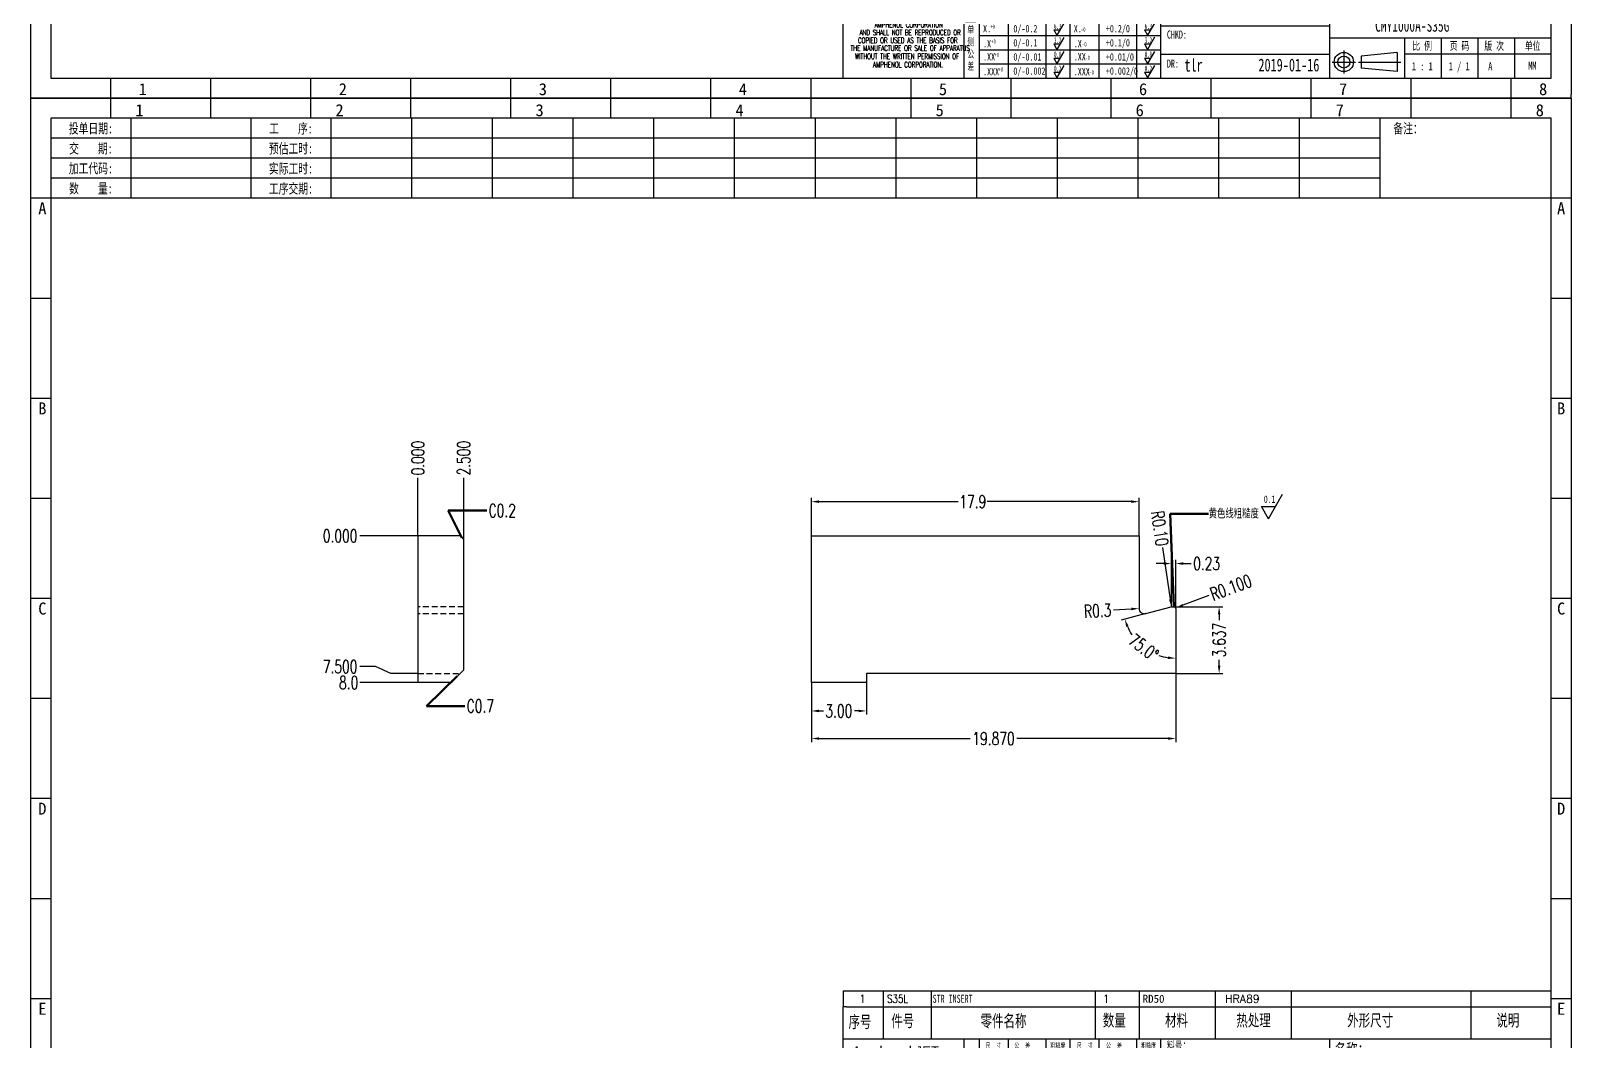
# Model space of a CAD drawing. Header units: millimetres. Extents: x -2852 to 5627, y -2271 to 1849.
# Drawn here: x -934.6 to -850.6, y -356.4 to -301.3 of the extents above; entities that cross this region are included whole.
import ezdxf
from ezdxf.enums import TextEntityAlignment as Align

# ---------------------------------------------------------------- set-up
doc = ezdxf.new("R2010")
doc.units = ezdxf.units.MM
doc.header["$PDSIZE"] = 3
doc.linetypes.add('DASHED2', pattern=[9.525, 6.35, -3.175])
for name, color, linetype in [('1', 7, 'Continuous'), ('11', 4, 'DASHED2'), ('41', 1, 'Continuous')]:
    doc.layers.add(name, color=color, linetype=linetype)
doc.styles.add('CH', font='仿宋_GB2312_0.ttf')
doc.styles.add('jet02', font='simplex.shx', dxfattribs={"width": 0.7})
doc.styles.add('SIMPLEX', font='SIMPLEX')
doc.styles.get("Standard").update_dxf_attribs({"font": '仿宋_GB2312_0.ttf', "width": 0.7})
doc.styles.add('TEXTSTYLE_1', font='TRIUMB.TTF')
doc.styles.add('TEXTSTYLE_2', font='TRIUM.TTF')
doc.styles.add('tk', font='', dxfattribs={"width": 0.7})
doc.styles.add('tk 2', font='仿宋_GB2312_0.ttf', dxfattribs={"width": 0.65})
doc.styles.add('tk 4', font='simplex.shx', dxfattribs={"width": 0.65, "bigfont": 'bigfont.shx'})
doc.styles.get('tk').set_extended_font_data('NSimSun')
doc.dimstyles.new('jet02', dxfattribs={"dimtxt": 3.5, "dimasz": 2.1, "dimexe": 1, "dimexo": 0, "dimgap": 0.5, "dimtad": 0, "dimtoh": 1, "dimdec": 3, "dimzin": 9, "dimdsep": 46, "dimtxsty": 'jet02', "dimcen": 0, "dimclrt": 256, "dimazin": 2, "dimtfac": 1, "dimtdec": 3, "dimtofl": 0, "dimtmove": 0, "dimatfit": 1, "dimfxl": 0, "dimarcsym": 0})

# ---------------------------------------------------------------- blocks, each defined once
blk = doc.blocks.new('A3-N')
at = {"layer": '1', "color": 1}
for p, q in [((0, 0), (0, 296.73)), ((0, 296.73), (420, 296.73)), ((21.82, 291.27), (21.82, 296.73)), ((49.09, 291.27), (49.09, 296.73)), ((76.36, 291.27), (76.36, 296.73)), ((103.64, 291.27), (103.64, 296.73)), ((103.64, 291.27), (103.64, 296.73)), ((103.64, 291.27), (103.64, 296.73)), ((130.91, 291.27), (130.91, 296.73)), ((158.18, 291.27), (158.18, 296.73)), ((185.45, 291.27), (185.45, 296.73)), ((212.73, 291.27), (212.73, 296.73)), ((240, 291.27), (240, 296.73)), ((267.27, 291.27), (267.27, 296.73)), ((294.55, 291.27), (294.55, 296.73)), ((321.82, 291.27), (321.82, 296.73)), ((349.09, 291.27), (349.09, 296.73)), ((376.36, 291.27), (376.36, 296.73)), ((403.64, 291.27), (403.64, 296.73)), ((420, 296.73), (420, 1)), ((5.45, 269.45), (0, 269.45)), ((420, 269.45), (414.55, 269.45)), ((5.45, 242.18), (0, 242.18)), ((420, 242.18), (414.55, 242.18)), ((5.45, 214.91), (0, 214.91)), ((420, 214.91), (414.55, 214.91)), ((5.45, 187.64), (0, 187.64)), ((420, 187.64), (414.55, 187.64)), ((5.45, 160.36), (0, 160.36)), ((420, 160.36), (414.55, 160.36)), ((5.45, 133.09), (0, 133.09)), ((420, 133.09), (414.55, 133.09)), ((5.45, 105.82), (0, 105.82)), ((420, 105.82), (414.55, 105.82)), ((5.45, 78.55), (0, 78.55)), ((420, 78.55), (414.55, 78.55)), ((5.45, 51.27), (0, 51.27)), ((420, 51.27), (414.55, 51.27)), ((222.45, 49.09), (221.45, 49.09)), ((221.45, 49.09), (221.45, 40.36)), ((222.45, 49.09), (414.55, 49.09)), ((232.36, 49.09), (232.36, 40.36)), ((245.45, 49.09), (245.45, 40.36)), ((290.18, 49.09), (290.18, 40.36)), ((302.18, 49.09), (302.18, 40.36)), ((322.91, 49.09), (322.91, 40.36)), ((343.64, 49.09), (343.64, 40.36)), ((392.73, 40.36), (392.73, 49.09)), ((258.55, 40.36), (258.55, 5.44)), ((266.45, 40.36), (266.45, 5.44)), ((276.78, 40.36), (276.78, 5.45)), ((291.18, 40.36), (291.18, 5.45)), ((301.51, 40.37), (301.51, 5.46)), ((308.01, 40.36), (308.01, 5.45)), ((354.09, 40.36), (354.09, 5.45)), ((308.01, 32.39), (258.55, 32.39)), ((308.01, 28.54), (258.55, 28.54)), ((414.55, 27.27), (308.01, 27.27)), ((5.45, 24), (0, 24)), ((308.01, 24.69), (258.55, 24.69)), ((420, 24), (414.55, 24)), ((308.01, 16.99), (258.55, 16.99)), ((354.09, 19.63), (308.01, 19.63)), ((308.01, 13.14), (258.55, 13.14)), ((414.55, 16.36), (354.09, 16.36)), ((374.55, 16.36), (374.55, 5.45)), ((384.55, 16.36), (384.55, 5.45)), ((394.55, 16.36), (394.55, 5.45)), ((404.55, 16.36), (404.55, 5.45)), ((308.01, 9.29), (258.55, 9.29)), ((308.01, 11.99), (354.09, 11.99)), ((372.51, 12.49), (362.69, 11.5)), ((362.69, 11.5), (362.69, 8.23)), ((372.51, 12.49), (372.51, 7.25)), ((414.55, 12), (374.55, 12)), ((21.82, 0), (21.82, 5.45)), ((49.09, 0), (49.09, 5.45)), ((76.36, 0), (76.36, 5.45)), ((103.64, 0), (103.64, 5.45)), ((130.91, 0), (130.91, 5.45)), ((158.18, 0), (158.18, 5.45)), ((185.45, 0), (185.45, 5.45)), ((212.73, 0), (212.73, 5.45)), ((240, 0), (240, 5.45)), ((267.27, 0), (267.27, 5.45)), ((294.55, 0), (294.55, 5.45)), ((321.82, 0), (321.82, 5.45)), ((349.09, 0), (349.09, 5.45)), ((372.51, 7.25), (362.69, 8.23)), ((376.36, 0), (376.36, 5.45)), ((403.64, 0), (403.64, 5.45)), ((1, 0), (0, 0)), ((420, 0), (1, 0)), ((420, 0), (420, 1))]:
    blk.add_line(p, q, dxfattribs=at)
at = {"layer": '1'}
for p, q in [((414.55, 278.18), (414.55, 284.73)), ((221.45, 40.36), (221.45, 5.45)), ((221.45, 40.36), (414.55, 40.36)), ((221.45, 40.36), (414.55, 40.36)), ((254.41, 40.36), (254.41, 5.45)), ((283.28, 40.36), (283.28, 5.45)), ((308.01, 36.24), (258.55, 36.24)), ((222.08, 28.67), (254.12, 28.67)), ((308.01, 20.84), (254.41, 20.84))]:
    blk.add_line(p, q, dxfattribs=at)
at = {"layer": '1', "color": 1, "ltscale": 0.05}
for p, q in [((278.93, 34.04), (279.79, 32.56)), ((278.93, 34.04), (280.65, 34.04)), ((281.68, 35.84), (279.79, 32.56)), ((303.66, 34.05), (304.52, 32.56)), ((303.66, 34.05), (305.38, 34.05)), ((306.41, 35.84), (304.52, 32.56)), ((278.93, 30.19), (279.79, 28.71)), ((278.93, 30.19), (280.65, 30.19)), ((281.68, 31.99), (279.79, 28.71)), ((303.66, 30.2), (305.38, 30.2)), ((303.66, 30.2), (304.52, 28.71)), ((306.41, 31.99), (304.52, 28.71)), ((278.93, 26.34), (279.79, 24.86)), ((278.93, 26.34), (280.65, 26.34)), ((281.68, 28.14), (279.79, 24.86)), ((303.66, 26.35), (304.52, 24.86)), ((303.66, 26.35), (305.38, 26.35)), ((306.41, 28.14), (304.52, 24.86)), ((278.93, 22.49), (280.65, 22.49)), ((278.93, 22.49), (279.79, 21.01)), ((281.68, 24.29), (279.79, 21.01)), ((303.66, 22.5), (305.38, 22.5)), ((303.66, 22.5), (304.52, 21.01)), ((306.41, 24.29), (304.52, 21.01)), ((278.93, 18.66), (279.79, 17.17)), ((278.93, 18.66), (280.65, 18.66)), ((281.68, 20.45), (279.79, 17.17)), ((303.66, 18.66), (304.52, 17.18)), ((303.66, 18.66), (305.38, 18.66)), ((306.41, 20.46), (304.52, 17.18)), ((278.93, 14.81), (280.65, 14.81)), ((278.93, 14.81), (279.79, 13.32)), ((281.68, 16.6), (279.79, 13.32)), ((281.68, 12.75), (279.79, 9.47)), ((303.66, 14.81), (305.38, 14.81)), ((303.66, 14.81), (304.52, 13.33)), ((306.41, 16.61), (304.52, 13.33)), ((306.41, 12.76), (304.52, 9.48)), ((278.93, 10.96), (279.79, 9.47)), ((278.93, 10.96), (280.65, 10.96)), ((281.68, 8.9), (279.79, 5.62)), ((303.66, 10.96), (304.52, 9.48)), ((303.66, 10.96), (305.38, 10.96)), ((306.41, 8.91), (304.52, 5.63)), ((278.93, 7.11), (279.79, 5.62)), ((278.93, 7.11), (280.65, 7.11)), ((303.66, 7.11), (305.38, 7.11)), ((303.66, 7.11), (304.52, 5.63))]:
    blk.add_line(p, q, dxfattribs=at)
at = {"layer": '1', "color": 1, "ltscale": 0.1}
for p, q in [((358.01, 13.02), (358.01, 6.71)), ((354.86, 9.87), (361.17, 9.87)), ((362.03, 9.87), (373.54, 9.87))]:
    blk.add_line(p, q, dxfattribs=at)
at = {"layer": '1'}
blk.add_lwpolyline([(221.45, 5.45), (414.55, 5.45), (414.55, 291.27), (5.45, 291.27), (5.45, 5.45), (414.55, 5.45)], dxfattribs=at)
at = {"layer": '1', "color": 7, "linetype": 'Continuous', "const_width": 0.123}
blk.add_lwpolyline([(223.11, 34.74), (252.6, 34.76)], dxfattribs=at)
at = {"layer": '1', "color": 1}
for radius in [2.62, 1.64]:
    blk.add_circle((358.01, 9.87), radius, dxfattribs=at)
at = {"layer": '41'}
for p, q in [((27.27, 291.27), (27.27, 269.45)), ((60, 291.27), (60, 269.45)), ((81.82, 291.27), (81.82, 269.45)), ((103.82, 291.27), (103.82, 269.45)), ((125.82, 291.27), (125.82, 269.45)), ((147.82, 291.27), (147.82, 269.45)), ((169.82, 291.27), (169.82, 269.45)), ((191.82, 291.27), (191.82, 269.45)), ((213.82, 291.27), (213.82, 269.45)), ((235.82, 291.27), (235.82, 269.45)), ((257.82, 291.27), (257.82, 269.45)), ((279.82, 291.27), (279.82, 269.45)), ((301.82, 291.27), (301.82, 269.45)), ((323.82, 291.27), (323.82, 269.45)), ((345.82, 291.27), (345.82, 269.45)), ((367.82, 291.27), (367.82, 269.45)), ((367.82, 285.82), (5.45, 285.82)), ((367.82, 280.36), (5.45, 280.36)), ((367.82, 274.91), (5.45, 274.91)), ((414.55, 269.45), (5.45, 269.45))]:
    blk.add_line(p, q, dxfattribs=at)
at = {"layer": '1', "color": 1}
for s, p in [('1', (29.64, 295.11)), ('2', (84.18, 295.11)), ('3', (138.73, 295.11)), ('4', (193.27, 295.11)), ('5', (247.82, 295.11)), ('6', (302.36, 295.11)), ('7', (356.91, 295.11)), ('8', (411.45, 295.11)), ('1', (30.53, 4.11)), ('2', (85.08, 4.11)), ('3', (139.62, 4.11)), ('4', (194.17, 4.11)), ('5', (248.72, 4.11)), ('6', (303.26, 4.11)), ('7', (357.81, 4.11)), ('8', (412.35, 4.11))]:
    blk.add_text(s, height=3.27, dxfattribs=at).set_placement(p, align=Align.TOP_CENTER)
at = {"layer": '1', "style": 'tk', "width": 0.7}
for s, p in [('投单日期:', (16.36, 288.55)), ('工    序:', (70.91, 288.55)), ('备注：', (375.51, 288.55)), ('交    期:', (16.36, 283.09)), ('预估工时:', (70.91, 283.09)), ('加工代码:', (16.36, 277.64)), ('实际工时:', (70.91, 277.64)), ('数    量:', (16.36, 272.18)), ('工序交期:', (70.91, 272.18))]:
    blk.add_text(s, height=2.727, dxfattribs=at).set_placement(p, align=Align.MIDDLE)
at = {"layer": '1', "color": 1}
for s, p in [('A', (2.04, 268.36)), ('B', (2.04, 213.82)), ('C', (2.04, 159.27)), ('D', (2.04, 104.73)), ('E', (2.04, 50.18))]:
    blk.add_text(s, height=3.27, dxfattribs=at).set_placement(p, align=Align.TOP_LEFT)
for s, p in [('A', (418.37, 268.36)), ('B', (418.37, 213.82)), ('C', (418.37, 159.27)), ('D', (418.37, 104.73)), ('E', (418.37, 50.18))]:
    blk.add_text(s, height=3.27, dxfattribs=at).set_placement(p, align=Align.TOP_RIGHT)
at = {"layer": '1', "color": 1, "style": 'tk 2', "width": 0.7}
for s, height, p in [('序号', 3.273, (222.96, 43.34)), ('件号', 3.273, (234.62, 43.61)), ('零件名称', 3.273, (258.97, 43.61)), ('数量', 3.273, (292.3, 43.78)), ('材料', 3.273, (309.27, 43.78)), ('热处理', 3.273, (328.71, 43.78)), ('外形尺寸', 3.273, (358.94, 43.78)), ('说明', 3.273, (399.61, 43.78)), ('料号：', 2.182, (309.77, 37.46)), ('名称：', 3.273, (355.52, 35.79)), ('图号：', 3.273, (355.52, 22.7)), ('比 例', 2.182, (376.69, 13.18)), ('页 码', 2.182, (386.85, 13.18)), ('版 次', 2.182, (396.31, 13.18)), ('单位', 2.182, (407.35, 13.18))]:
    blk.add_text(s, height=height, dxfattribs=at).set_placement(p)
at = {"layer": '1', "color": 7, "linetype": 'Continuous', "style": 'TEXTSTYLE_1'}
blk.add_text('Amphenol JET', height=2.7, dxfattribs=at).set_placement((223.96, 35.61))
at = {"layer": '1', "color": 7, "linetype": 'Continuous'}
for s, height, style, width, p in [('A Division of Amphenol Corporation', 1.5, 'TEXTSTYLE_2', 0.7, (224.64, 32.29)), ('HangZhou Amphenol JET Interconnect Technology co.,ltd ', 1.2, 'TEXTSTYLE_2', 0.6, (222.47, 29.36)), ('THESE DRAWINGS AND SPECIFICATIONS', 1.5, 'tk 4', 0.6, (224.73, 23.52)), ('ARE THE PROPERTY OF', 1.5, 'tk 4', 0.6, (230.45, 21.35)), ('AND SHALL NOT BE REPRODUCED OR', 1.5, 'tk 4', 0.6, (225.95, 17.17)), ('AMPHENOL CORPORATION', 1.5, 'tk 4', 0.6, (230.04, 19.27)), ('THE MANUFACTURE OR SALE OF APPARATUS', 1.5, 'tk 4', 0.6, (223.5, 12.92)), ('COPIED OR USED AS THE BASIS FOR', 1.5, 'tk 4', 0.6, (225.54, 15.02)), ('WITHOUT THE WRITTEN PERMISSION OF', 1.5, 'tk 4', 0.6, (224.73, 10.67)), ('AMPHENOL CORPORATION.', 1.5, 'tk 4', 0.6, (229.63, 8.4))]:
    blk.add_text(s, height=height, dxfattribs=dict(at, style=style, width=width)).set_placement(p)
at = {"layer": '1', "color": 1, "style": 'tk 2', "width": 0.7}
for s, p in [('X.', (259.64, 34.37)), ('%%P0.2', (267.9, 34.37)), ('X.', (284.37, 34.37)), ('%%P1%%D', (293.12, 34.37)), ('.X', (259.64, 30.28)), ('%%P0.1', (267.9, 30.52)), ('.X', (284.37, 30.28)), ('%%P0.5%%D', (293.12, 30.52)), ('.XX', (259.64, 26.71)), ('%%P0.01', (267.9, 26.67)), ('.XX', (284.37, 26.71)), ('%%P0.1%%D', (293.12, 26.67)), ('.XXX', (259.64, 22.68)), ('%%P0.002', (267.9, 22.82)), ('.XXX', (284.37, 22.68)), ('%%P0.01%%D', (293.12, 22.82)), ('X.', (259.64, 18.97)), ('0/-0.2', (267.9, 18.97)), ('X.', (284.37, 18.97)), ('+0.2/0', (293.12, 18.97)), ('.X', (259.64, 14.88)), ('0/-0.1', (267.9, 15.12)), ('.X', (284.37, 14.88)), ('+0.1/0', (293.12, 15.12)), ('.XX', (259.64, 11.31)), ('0/-0.01', (267.9, 11.27)), ('0/-0.002', (267.9, 7.42)), ('.XX', (284.37, 11.31)), ('+0.01/0', (293.12, 11.27)), ('+0.002/0', (293.12, 7.42)), ('.XXX', (259.64, 7.28)), ('.XXX', (284.37, 7.28))]:
    blk.add_text(s, height=2, dxfattribs=at).set_placement(p, align=Align.MIDDLE_LEFT)
at = {"layer": '1', "color": 1, "ltscale": 0.05, "style": 'tk 2', "width": 0.5}
for s, p in [('6.3', (279.01, 34.26)), ('6.3', (303.74, 34.27)), ('3.2', (279.01, 30.41)), ('3.2', (303.74, 30.42)), ('0.8', (279.01, 26.56)), ('0.8', (303.74, 26.57)), ('0.2', (279.01, 22.71)), ('0.2', (303.74, 22.72)), ('6.3', (279.01, 18.87)), ('6.3', (303.74, 18.88)), ('3.2', (279.01, 15.02)), ('0.8', (279.01, 11.17)), ('3.2', (303.74, 15.03)), ('0.8', (303.74, 11.18)), ('0.2', (279.01, 7.32)), ('0.2', (303.74, 7.33))]:
    blk.add_text(s, height=1.6, dxfattribs=at).set_placement(p)
at = {"layer": '1', "style": 'tk 2', "width": 0.7}
for s, p in [('APPD:', (309.77, 24.21)), ('CHKD:', (309.77, 16.27)), ('DR:', (309.77, 8.35))]:
    blk.add_text(s, height=2.182, dxfattribs=at).set_placement(p)
at = {"layer": '1', "color": 7, "style": 'tk 2', "width": 0.7}
blk.add_text('MM', height=2.182, dxfattribs=at).set_placement((408.31, 7.75))
at = {"layer": '1', "color": 1, "ltscale": 0.05, "char_height": 1.5, "width": 6.3627, "attachment_point": 1, "style": 'tk 2'}
for s, insert in [('尺  寸', (260.31, 39.25)), ('公  差', (268.17, 39.25)), ('粗糙度', (277.98, 39.25)), ('尺  寸', (285.2, 39.25)), ('公  差', (293.18, 39.25)), ('粗糙度', (302.71, 39.26))]:
    blk.add_mtext(s, dxfattribs=dict(at, insert=insert))
at = {"layer": '1', "ltscale": 0.05, "char_height": 2, "width": 2.5195, "attachment_point": 1, "style": 'tk 2'}
for s, insert in [('一般公差', (255.39, 36.11)), ('单侧公差', (255.39, 19.71))]:
    blk.add_mtext(s, dxfattribs=dict(at, insert=insert))
at = {"layer": '1', "color": 1, "ltscale": 0.05, "char_height": 1.2, "width": 5.1396, "attachment_point": 1, "line_spacing_factor": 0.8, "style": 'tk 2'}
for s, insert in [('+0', (261.58, 20.13)), ('-0', (286.31, 19.33)), ('+0', (261.88, 16.09)), ('-0', (286.61, 15.29)), ('+0', (262.79, 12.45)), ('+0', (263.87, 8.44)), ('-0', (287.51, 11.65)), ('-0', (288.59, 7.64))]:
    blk.add_mtext(s, dxfattribs=dict(at, insert=insert))
at = {"layer": '1', "style": 'tk 2', "width": 0.7}
for tag, p in [('PATR-NO1', (309.84, 32.96)), ('TITLE', (365.74, 30.9)), ('PATR-NO2', (309.84, 27.81)), ('DWG-NO:', (366.54, 18.14))]:
    blk.add_attdef(tag, p, '', height=3.27, dxfattribs=at)
at = {"layer": '1', "color": 1, "style": 'tk 2', "width": 0.7}
for tag, p in [('DRAW', (314.55, 7.27)), ('DATE', (334.72, 7.32))]:
    blk.add_attdef(tag, p, '', height=3.49, dxfattribs=at)
at = {"layer": '1', "style": 'tk 2', "width": 0.7}
for tag, p in [('SCALE', (376.55, 8.73)), ('SHEET', (386.6, 8.72)), ('REV', (397.38, 8.73))]:
    blk.add_attdef(tag, text='', height=2.18, dxfattribs=at).set_placement(p, align=Align.MIDDLE_LEFT)
blk = doc.blocks.new('FB3')
at = {"layer": '1', "color": 1}
for p, q in [((0, 4.36), (193.09, 4.36)), ((0, 4.36), (0, 0)), ((10.91, 4.36), (10.91, 0)), ((24, 4.36), (24, 0)), ((68.73, 4.36), (68.73, 0)), ((80.73, 4.36), (80.73, 0)), ((101.45, 4.36), (101.45, 0)), ((122.18, 4.36), (122.18, 0)), ((171.27, 0), (171.27, 4.36))]:
    blk.add_line(p, q, dxfattribs=at)
at = {"layer": '1'}
for tag, style, p in [('ITEM', 'SIMPLEX', (4.36, 2.18)), ('PARTNO', 'SIMPLEX', (12, 2.18)), ('QTY', 'SIMPLEX', (74.18, 2.18)), ('MATL', 'CH', (81.72, 2.18)), ('FINISH', 'SIMPLEX', (104.17, 2.18)), ('SPEC', 'SIMPLEX', (130.91, 2.18)), ('REMARK', 'SIMPLEX', (174.06, 2.18))]:
    blk.add_attdef(tag, text='', height=2.18, dxfattribs=dict(at, style=style)).set_placement(p, align=Align.MIDDLE_LEFT)
at = {"layer": '1', "style": 'tk', "width": 0.7}
blk.add_attdef('DIE', text='', height=2.18, dxfattribs=at).set_placement((24.43, 2.18), align=Align.MIDDLE_LEFT)
blk = doc.blocks.new('*D2242')
at = {"layer": '41', "ltscale": 0.05}
blk.add_line((1.708, -2781.235), (-1.449, -2781.235), dxfattribs=at)
at = {"layer": 'Defpoints', "color": 0, "ltscale": 0.05}
for p in [(-1.449, -2781.235), (1.708, -2781.235), (1.708, -2781.235)]:
    blk.add_point(p, dxfattribs=at)
at = {"layer": '41', "ltscale": 0.05, "insert": (-2.529, -2781.235), "char_height": 0.7, "attachment_point": 5, "style": 'jet02'}
blk.add_mtext('0.000', dxfattribs=at)
blk = doc.blocks.new('*D2243')
at = {"layer": '41', "ltscale": 0.05}
blk.add_line((1.708, -2789.235), (-1.449, -2789.235), dxfattribs=at)
at = {"layer": 'Defpoints', "color": 0, "ltscale": 0.05}
for p in [(1.708, -2781.235), (-1.449, -2789.235), (1.708, -2789.235)]:
    blk.add_point(p, dxfattribs=at)
at = {"layer": '41', "ltscale": 0.05, "insert": (-2.062, -2789.235), "char_height": 0.7, "attachment_point": 5, "style": 'jet02'}
blk.add_mtext('8.0', dxfattribs=at)
blk = doc.blocks.new('*D2244')
at = {"layer": '41', "ltscale": 0.05}
for p, q in [((-0.609, -2788.36), (-1.449, -2788.36)), ((0.231, -2788.735), (-0.609, -2788.36)), ((1.708, -2788.735), (0.231, -2788.735))]:
    blk.add_line(p, q, dxfattribs=at)
at = {"layer": 'Defpoints', "color": 0, "ltscale": 0.05}
for p in [(1.708, -2781.235), (-1.449, -2788.36), (1.708, -2788.735)]:
    blk.add_point(p, dxfattribs=at)
at = {"layer": '41', "ltscale": 0.05, "insert": (-2.529, -2788.36), "char_height": 0.7, "attachment_point": 5, "style": 'jet02'}
blk.add_mtext('7.500', dxfattribs=at)
blk = doc.blocks.new('*D2245')
at = {"layer": '41', "ltscale": 0.05}
blk.add_line((1.708, -2781.235), (1.708, -2778.078), dxfattribs=at)
at = {"layer": 'Defpoints', "color": 0, "ltscale": 0.05}
for p in [(1.708, -2778.078), (1.708, -2781.235), (1.708, -2781.235)]:
    blk.add_point(p, dxfattribs=at)
at = {"layer": '41', "ltscale": 0.05, "insert": (1.708, -2776.998), "char_height": 0.7, "attachment_point": 5, "rotation": 90, "style": 'jet02'}
blk.add_mtext('0.000', dxfattribs=at)
blk = doc.blocks.new('*D2246')
at = {"layer": '41', "ltscale": 0.05}
blk.add_line((4.208, -2781.435), (4.208, -2778.078), dxfattribs=at)
at = {"layer": 'Defpoints', "color": 0, "ltscale": 0.05}
for p in [(4.208, -2778.078), (1.708, -2781.235), (4.208, -2781.435)]:
    blk.add_point(p, dxfattribs=at)
at = {"layer": '41', "ltscale": 0.05, "insert": (4.208, -2776.998), "char_height": 0.7, "attachment_point": 5, "rotation": 90, "style": 'jet02'}
blk.add_mtext('2.500', dxfattribs=at)
blk = doc.blocks.new('*D2247')
at = {"layer": '41', "ltscale": 0.05}
for p, q in [((23.166, -2789.235), (23.166, -2790.978)), ((26.166, -2789.235), (26.166, -2790.978)), ((23.586, -2790.778), (23.82, -2790.778)), ((25.746, -2790.778), (25.513, -2790.778))]:
    blk.add_line(p, q, dxfattribs=at)
for points in [[(23.586, -2790.708), (23.586, -2790.848), (23.166, -2790.778)], [(25.746, -2790.708), (25.746, -2790.848), (26.166, -2790.778)]]:
    blk.add_solid(points, dxfattribs=at)
at = {"layer": 'Defpoints', "color": 0, "ltscale": 0.05}
for p in [(23.166, -2789.235), (26.166, -2789.235), (23.166, -2790.778)]:
    blk.add_point(p, dxfattribs=at)
at = {"layer": '41', "ltscale": 0.05, "insert": (24.666, -2790.778), "char_height": 0.7, "attachment_point": 5, "style": 'jet02'}
blk.add_mtext('3.00', dxfattribs=at)
blk = doc.blocks.new('*D2248')
at = {"layer": '41', "ltscale": 0.05}
for p, q in [((43.036, -2788.735), (43.036, -2792.482)), ((23.166, -2789.235), (23.166, -2792.482)), ((23.586, -2792.282), (31.835, -2792.282)), ((42.616, -2792.282), (34.368, -2792.282))]:
    blk.add_line(p, q, dxfattribs=at)
for points in [[(23.586, -2792.212), (23.586, -2792.352), (23.166, -2792.282)], [(42.616, -2792.212), (42.616, -2792.352), (43.036, -2792.282)]]:
    blk.add_solid(points, dxfattribs=at)
at = {"layer": 'Defpoints', "color": 0, "ltscale": 0.05}
for p in [(43.036, -2788.735), (23.166, -2789.235), (43.036, -2792.282)]:
    blk.add_point(p, dxfattribs=at)
at = {"layer": '41', "ltscale": 0.05, "insert": (33.101, -2792.282), "char_height": 0.7, "attachment_point": 5, "style": 'jet02'}
blk.add_mtext('19.870', dxfattribs=at)
blk = doc.blocks.new('*D2249')
at = {"layer": '41', "ltscale": 0.05}
for p, q in [((23.166, -2781.235), (23.166, -2779.17)), ((23.586, -2779.37), (31.181, -2779.37)), ((40.616, -2779.37), (32.758, -2779.37)), ((41.036, -2781.235), (41.036, -2779.17))]:
    blk.add_line(p, q, dxfattribs=at)
for points in [[(23.586, -2779.3), (23.586, -2779.44), (23.166, -2779.37)], [(40.616, -2779.3), (40.616, -2779.44), (41.036, -2779.37)]]:
    blk.add_solid(points, dxfattribs=at)
at = {"layer": 'Defpoints', "color": 0, "ltscale": 0.05}
for p in [(23.166, -2779.37), (23.166, -2781.235), (41.036, -2781.235)]:
    blk.add_point(p, dxfattribs=at)
at = {"layer": '41', "ltscale": 0.05, "insert": (31.969, -2779.37), "char_height": 0.7, "attachment_point": 5, "style": 'jet02'}
blk.add_mtext('17.9', dxfattribs=at)
blk = doc.blocks.new('*D2250')
at = {"layer": '41', "ltscale": 0.05}
for p, q in [((42.936, -2785.098), (45.604, -2785.098)), ((45.404, -2785.518), (45.404, -2785.836)), ((43.036, -2788.735), (45.604, -2788.735)), ((45.404, -2788.315), (45.404, -2787.996))]:
    blk.add_line(p, q, dxfattribs=at)
for points in [[(45.334, -2785.518), (45.474, -2785.518), (45.404, -2785.098)], [(45.334, -2788.315), (45.474, -2788.315), (45.404, -2788.735)]]:
    blk.add_solid(points, dxfattribs=at)
at = {"layer": 'Defpoints', "color": 0, "ltscale": 0.05}
for p in [(42.936, -2785.098), (43.036, -2788.735), (45.404, -2788.735)]:
    blk.add_point(p, dxfattribs=at)
at = {"layer": '41', "ltscale": 0.05, "insert": (45.404, -2786.916), "char_height": 0.7, "attachment_point": 5, "rotation": 90, "style": 'jet02'}
blk.add_mtext('3.637', dxfattribs=at)
blk = doc.blocks.new('*D2251')
at = {"layer": '41', "ltscale": 0.05}
blk.add_line((39.635, -2785.271), (40.617, -2785.219), dxfattribs=at)
blk.add_solid([(40.613, -2785.149), (40.621, -2785.288), (41.037, -2785.196)], dxfattribs=at)
at = {"layer": 'Defpoints', "color": 0, "ltscale": 0.05}
for p in [(41.037, -2785.196), (41.336, -2785.18)]:
    blk.add_point(p, dxfattribs=at)
at = {"layer": '41', "ltscale": 0.05, "insert": (38.778, -2785.317), "char_height": 0.7, "attachment_point": 5, "rotation": 3.04885, "style": 'jet02'}
blk.add_mtext('R0.3', dxfattribs=at)
blk = doc.blocks.new('*D2252')
at = {"layer": '41', "ltscale": 0.05}
for p, q in [((42.383, -2782.744), (41.963, -2782.744)), ((42.803, -2785.098), (42.803, -2782.544)), ((43.036, -2785.198), (43.036, -2782.544)), ((43.456, -2782.744), (43.876, -2782.744))]:
    blk.add_line(p, q, dxfattribs=at)
for points in [[(42.383, -2782.674), (42.383, -2782.814), (42.803, -2782.744)], [(43.456, -2782.674), (43.456, -2782.814), (43.036, -2782.744)]]:
    blk.add_solid(points, dxfattribs=at)
at = {"layer": 'Defpoints', "color": 0, "ltscale": 0.05}
for p in [(43.036, -2782.744), (42.803, -2785.098), (43.036, -2785.198)]:
    blk.add_point(p, dxfattribs=at)
at = {"layer": '41', "ltscale": 0.05, "insert": (44.723, -2782.744), "char_height": 0.7, "attachment_point": 5, "style": 'jet02'}
blk.add_mtext('0.23', dxfattribs=at)
blk = doc.blocks.new('*D2253')
at = {"layer": '41', "ltscale": 0.05}
blk.add_line((41.414, -2785.47), (40.069, -2785.831), dxfattribs=at)
for start, end in [(203.38542, 213.64354), (251.35646, 261.61458)]:
    blk.add_arc((43.036, -2785.035), 2.872, start, end, dxfattribs=at)
for points in [[(40.334, -2786.198), (40.466, -2786.152), (40.262, -2785.779)], [(42.622, -2787.807), (42.612, -2787.947), (43.036, -2787.908)]]:
    blk.add_solid(points, dxfattribs=at)
at = {"layer": 'Defpoints', "color": 0, "ltscale": 0.05}
for p in [(42.79, -2785.101), (43.036, -2785.198), (41.414, -2785.47), (40.836, -2786.882), (43.036, -2788.735)]:
    blk.add_point(p, dxfattribs=at)
at = {"layer": '41', "ltscale": 0.05, "insert": (41.288, -2787.314), "char_height": 0.7, "attachment_point": 5, "rotation": 322.5, "style": 'jet02'}
blk.add_mtext('75.0°', dxfattribs=at)
blk = doc.blocks.new('*D2255')
at = {"layer": '41', "ltscale": 0.05}
blk.add_line((44.846, -2784.49), (43.424, -2785.017), dxfattribs=at)
blk.add_solid([(43.399, -2784.951), (43.448, -2785.083), (43.03, -2785.163)], dxfattribs=at)
at = {"layer": 'Defpoints', "color": 0, "ltscale": 0.05}
for p in [(42.936, -2785.198), (43.03, -2785.163)]:
    blk.add_point(p, dxfattribs=at)
at = {"layer": '41', "ltscale": 0.05, "insert": (46.045, -2784.045), "char_height": 0.7, "attachment_point": 5, "rotation": 20.34379, "style": 'jet02'}
blk.add_mtext('R0.100', dxfattribs=at)
blk = doc.blocks.new('*D2256')
at = {"layer": '41', "ltscale": 0.05}
blk.add_line((42.321, -2781.865), (42.74, -2784.683), dxfattribs=at)
blk.add_solid([(42.809, -2784.673), (42.67, -2784.694), (42.801, -2785.099)], dxfattribs=at)
at = {"layer": 'Defpoints', "color": 0, "ltscale": 0.05}
for p in [(42.801, -2785.099), (42.816, -2785.198)]:
    blk.add_point(p, dxfattribs=at)
at = {"layer": '41', "ltscale": 0.05, "insert": (42.167, -2780.832), "char_height": 0.7, "attachment_point": 5, "rotation": 278.45459, "style": 'jet02'}
blk.add_mtext('R0.10', dxfattribs=at)

msp = doc.modelspace()

# ---------------------------------------------------------------- linework, layer by layer
at = {"layer": '1', "ltscale": 0.05}
for p, q in [((-911.1993, -328.805), (-913.4993, -328.805)), ((-913.4993, -328.805), (-913.4993, -336.805)), ((-910.9993, -329.005), (-911.1993, -328.805)), ((-910.9993, -336.105), (-910.9993, -329.005)), ((-892.0415, -336.805), (-892.0415, -328.805)), ((-892.0415, -328.805), (-874.1715, -328.805)), ((-874.1715, -328.805), (-874.1715, -332.7505)), ((-873.7939, -333.0402), (-872.4174, -332.6714)), ((-911.6993, -336.805), (-913.4993, -336.805)), ((-911.6993, -336.805), (-910.9993, -336.105)), ((-889.0415, -336.805), (-892.0415, -336.805)), ((-872.1715, -336.305), (-889.0415, -336.305)), ((-889.0415, -336.305), (-889.0415, -336.805))]:
    msp.add_line(p, q, dxfattribs=at)
at = {"layer": '1', "color": 2, "ltscale": 0.05}
for p, q in [((-872.3915, -332.668), (-872.2715, -332.668)), ((-872.1715, -332.768), (-872.1715, -336.305))]:
    msp.add_line(p, q, dxfattribs=at)
at = {"layer": '1', "ltscale": 0.05}
msp.add_arc((-873.8715, -332.7505), 0.3, 180, 285, dxfattribs=at)
at = {"layer": '1', "color": 2, "ltscale": 0.05}
for centre, start, end in [((-872.3915, -332.768), 90, 105), ((-872.2715, -332.768), 0, 90)]:
    msp.add_arc(centre, 0.1, start, end, dxfattribs=at)
at = {"layer": '11', "ltscale": 0.05}
for p, q in [((-910.9993, -332.668), (-913.4993, -332.668)), ((-910.9993, -333.0505), (-913.4993, -333.0505)), ((-913.4993, -336.305), (-911.1993, -336.305))]:
    msp.add_line(p, q, dxfattribs=at)
at = {"layer": '41', "color": 2, "ltscale": 0.05}
for p, q in [((-867.1112, -327.873), (-866.3414, -326.5396)), ((-867.1112, -327.873), (-867.4961, -327.2063)), ((-867.4961, -327.2063), (-866.7263, -327.2063))]:
    msp.add_line(p, q, dxfattribs=at)

# ---------------------------------------------------------------- block references
at = {"layer": '1', "ltscale": 0.05, "xscale": 0.2000000000000455, "yscale": 0.2000000000000455, "zscale": 0.2000000000000455}
for p, values in [((-934.6058, -304.949), {'DWG-NO:': 'CMY1000A-S35G', 'TITLE': '冲模镶件', 'REV': 'A', 'SHEET': '1 / 1', 'DRAW': 'tlr', 'DATE': '2019-01-16', 'PATR-NO1': 'XCede HDU2 3PR SHIELD A', 'PATR-NO2': '959-3EA4-A22', 'SCALE': '1 : 1'}), ((-934.6058, -364.2944), {'DWG-NO:': 'CMY1000A-S35L', 'TITLE': '冲模镶件', 'REV': 'A', 'SHEET': '1 / 1', 'DRAW': 'tlr', 'DATE': '2019-01-16', 'PATR-NO1': 'XCede HDU2 3PR SHIELD A', 'PATR-NO2': '959-3EA4-A22', 'SCALE': '1 : 1'})]:
    msp.add_blockref('A3-N', p, dxfattribs=at).add_auto_attribs(values)
at = {"layer": '1', "ltscale": 0.05}
ref = msp.add_blockref('FB3', (-890.3149, -354.4763), dxfattribs=dict(at, xscale=0.2000000000000455, yscale=0.2000000000000455, zscale=0.2000000000000455))
ref.add_attrib('PARTNO', 'S35L', dxfattribs={"height": 0.43636, "style": 'SIMPLEX', "width": 0.8}).set_placement((-887.9149, -354.0399), align=Align.MIDDLE_LEFT)
ref.add_attrib('ITEM', '1', dxfattribs={"height": 0.4364, "style": 'SIMPLEX'}).set_placement((-889.4422, -354.0399), align=Align.MIDDLE_LEFT)
ref.add_attrib('DIE', 'STR INSERT', dxfattribs={"height": 0.43636, "style": 'tk', "width": 0.7}).set_placement((-885.4289, -354.0399), align=Align.MIDDLE_LEFT)
ref.add_attrib('QTY', '1', dxfattribs={"height": 0.4364, "style": 'SIMPLEX'}).set_placement((-876.155, -354.0399), align=Align.MIDDLE_LEFT)
ref.add_attrib('MATL', 'RD50', dxfattribs={"height": 0.43636, "style": 'CH'}).set_placement((-873.9717, -354.0399), align=Align.MIDDLE_LEFT)
ref.add_attrib('FINISH', 'HRA89', dxfattribs={"height": 0.43636, "style": 'SIMPLEX'}).set_placement((-869.4804, -354.0399), align=Align.MIDDLE_LEFT)

# ---------------------------------------------------------------- texts
at = {"layer": '41', "color": 2, "ltscale": 0.05, "style": 'tk 2', "width": 0.65}
msp.add_text('0.1', height=0.4, dxfattribs=at).set_placement((-867.3676, -327.0065))
at = {"layer": '41', "ltscale": 0.05, "char_height": 0.7, "attachment_point": 4, "style": 'jet02'}
for s, insert in [('C0.2', (-909.642, -327.4266)), ('C0.7', (-910.8365, -338.0835))]:
    msp.add_mtext(s, dxfattribs=dict(at, insert=insert))
at = {"layer": '41', "color": 2, "ltscale": 0.05, "insert": (-870.3787, -327.5984), "char_height": 0.466667, "attachment_point": 4, "style": 'jet02'}
msp.add_mtext('{\\fSimSun|b0|i0|c134|p54;黄色线粗糙度}', dxfattribs=at)

# ---------------------------------------------------------------- dimensions: what is measured, and where the dimension line sits
at = {"layer": '41', "ltscale": 0.05}
for feature_location, offset, dtype, origin, override, picture, middle, set_off in [((-913.4993050529, -328.8050012443), (0, 3.1572446862), 1, (-913.4993050529, -328.8050012443), {"dimscale": 0.2, "dimtoh": 0, "dimzin": 1, "dimclrd": 256, "dimclre": 256, "dimadec": 3, "dimazin": 0, "dimatfit": 3, "dimlwd": 65535, "dimlwe": 65535}, '*D2245', (-913.4993050529, -324.5677565581), (-915.2077048823, 2452.4298167741)), ((-910.9993, -329.005), (0, 3.3572), 1, (-913.4993, -328.805), {"dimscale": 0.2, "dimtoh": 0, "dimzin": 1, "dimclrd": 256, "dimclre": 256, "dimadec": 3, "dimazin": 0, "dimatfit": 3, "dimlwd": 65535, "dimlwe": 65535}, '*D2246', (-910.9993, -324.5678), (-915.2077, 2452.4298)), ((-913.4993050529, -328.8050012443), (-3.1572446862, 0), 0, (-913.4993050529, -328.8050012443), {"dimscale": 0.2, "dimtoh": 0, "dimzin": 1, "dimclrd": 256, "dimclre": 256, "dimadec": 3, "dimazin": 0, "dimatfit": 3, "dimlwd": 65535, "dimlwe": 65535}, '*D2242', (-917.736549739, -328.8050012443), (-915.2077048823, 2452.4298167741)), ((-913.4993, -336.305), (-3.1572, 0.375), 0, (-913.4993, -328.805), {"dimscale": 0.2, "dimtoh": 0, "dimzin": 1, "dimclrd": 256, "dimclre": 256, "dimadec": 3, "dimazin": 0, "dimatfit": 3, "dimlwd": 65535, "dimlwe": 65535}, '*D2244', (-917.7365, -335.93), (-915.2077, 2452.4298)), ((-913.4993, -336.805), (-3.1572, 0), 0, (-913.4993, -328.805), {"dimscale": 0.2, "dimtoh": 0, "dimdec": 1, "dimzin": 1, "dimclrd": 256, "dimclre": 256, "dimadec": 1, "dimazin": 0, "dimatfit": 3, "dimlwd": 65535, "dimlwe": 65535}, '*D2243', (-917.2699, -336.805), (-915.2077, 2452.4298))]:
    dim = msp.add_ordinate_dim(feature_location=feature_location, offset=offset, dtype=dtype, origin=origin, dimstyle='jet02', override=override, dxfattribs=at)
    dim.commit()
    dim.dimension.update_dxf_attribs({"geometry": picture, "text_midpoint": middle, "insert": set_off})
dim = msp.add_linear_dim(base=(-892.0415, -326.9406), p1=(-874.1715, -328.805), p2=(-892.0415, -328.805), dimstyle='jet02', override={"dimscale": 0.2, "dimtoh": 0, "dimdec": 1, "dimzin": 1, "dimclrd": 256, "dimclre": 256, "dimadec": 1, "dimazin": 0, "dimatfit": 3, "dimlwd": 65535, "dimlwe": 65535}, dxfattribs=at)
dim.commit()
dim.dimension.update_dxf_attribs({"geometry": '*D2249', "text_midpoint": (-883.2382, -326.9406), "dimtype": 128, "insert": (-915.2077, 2452.4298)})
for center, mpoint, override, picture, middle in [((-872.3915, -332.768), (-872.4062, -332.6691), {"dimscale": 0.2, "dimtoh": 0, "dimdec": 2, "dimzin": 1, "dimclrd": 256, "dimclre": 256, "dimazin": 0, "dimatfit": 3, "dimlwd": 65535, "dimlwe": 65535}, '*D2256', (-873.0405, -328.402)), ((-872.2715, -332.768), (-872.1778, -332.7332), {"dimscale": 0.2, "dimtoh": 0, "dimzin": 1, "dimclrd": 256, "dimclre": 256, "dimadec": 3, "dimazin": 0, "dimatfit": 3, "dimlwd": 65535, "dimlwe": 65535}, '*D2255', (-869.1628, -331.6154)), ((-873.8715, -332.7505), (-874.1711, -332.7664), {"dimscale": 0.2, "dimtoh": 0, "dimdec": 1, "dimzin": 1, "dimclrd": 256, "dimclre": 256, "dimadec": 1, "dimazin": 0, "dimatfit": 3, "dimlwd": 65535, "dimlwe": 65535}, '*D2251', (-876.4299, -332.8867))]:
    dim = msp.add_radius_dim(center=center, mpoint=mpoint, dimstyle='jet02', override=override, dxfattribs=at)
    dim.commit()
    dim.dimension.update_dxf_attribs({"geometry": picture, "text_midpoint": middle, "dimtype": 132, "insert": (-915.2077, 2452.4298)})
for base, p1, p2, override, picture, middle in [((-872.1715, -330.3142), (-872.4047, -332.668), (-872.1715, -332.768), {"dimscale": 0.2, "dimtoh": 0, "dimdec": 2, "dimzin": 1, "dimclrd": 256, "dimclre": 256, "dimazin": 0, "dimatfit": 3, "dimlwd": 65535, "dimlwe": 65535}, '*D2252', (-870.4849, -330.3142)), ((-872.1715, -339.8526), (-892.0415, -336.805), (-872.1715, -336.305), {"dimscale": 0.2, "dimtoh": 0, "dimzin": 1, "dimclrd": 256, "dimclre": 256, "dimadec": 3, "dimazin": 0, "dimatfit": 3, "dimlwd": 65535, "dimlwe": 65535}, '*D2248', (-882.1065, -339.8526)), ((-892.0415, -338.3486), (-889.0415, -336.805), (-892.0415, -336.805), {"dimscale": 0.2, "dimtoh": 0, "dimdec": 2, "dimzin": 1, "dimclrd": 256, "dimclre": 256, "dimazin": 0, "dimatfit": 3, "dimlwd": 65535, "dimlwe": 65535}, '*D2247', (-890.5415, -338.3486))]:
    dim = msp.add_linear_dim(base=base, p1=p1, p2=p2, dimstyle='jet02', override=override, dxfattribs=at)
    dim.commit()
    dim.dimension.update_dxf_attribs({"geometry": picture, "text_midpoint": middle, "insert": (-915.2077, 2452.4298)})
dim = msp.add_angular_dim_2l(base=(-874.3719, -334.4518), line1=((-872.1715, -332.768), (-872.1715, -336.305)), line2=((-873.7939, -333.0402), (-872.4174, -332.6714)), dimstyle='jet02', override={"dimscale": 0.2, "dimtoh": 0, "dimdec": 1, "dimzin": 1, "dimclrd": 256, "dimclre": 256, "dimadec": 1, "dimazin": 0, "dimatfit": 3, "dimlwd": 65535, "dimlwe": 65535}, dxfattribs=at)
dim.commit()
dim.dimension.update_dxf_attribs({"geometry": '*D2253', "text_midpoint": (-873.9201, -334.8843), "insert": (-915.2077, 2452.4298)})
dim = msp.add_linear_dim(base=(-869.804, -336.305), p1=(-872.2715, -332.668), p2=(-872.1715, -336.305), angle=90, dimstyle='jet02', override={"dimscale": 0.2, "dimtoh": 0, "dimzin": 1, "dimclrd": 256, "dimclre": 256, "dimadec": 3, "dimazin": 0, "dimatfit": 3, "dimlwd": 65535, "dimlwe": 65535}, dxfattribs=at)
dim.commit()
dim.dimension.update_dxf_attribs({"geometry": '*D2250', "text_midpoint": (-869.804, -334.4865), "insert": (-915.2077, 2452.4298)})

# ---------------------------------------------------------------- leaders
at = {"layer": '41', "ltscale": 0.05, "annotation_type": 0, "has_hookline": 1, "hookline_direction": 0, "text_width": 1.5167}
for points in [[(-911.0993, -328.905), (-911.842, -327.4266), (-909.742, -327.4266)], [(-911.3493, -336.455), (-913.0365, -338.0835), (-910.9365, -338.0835)]]:
    msp.add_leader(points, dimstyle='jet02', override={"dimscale": 0.2, "dimtoh": 0, "dimzin": 1, "dimclrd": 256, "dimclre": 256, "dimadec": 3, "dimazin": 0, "dimatfit": 3, "dimlwd": 65535, "dimlwe": 65535}, dxfattribs=at)
at = {"layer": '41', "color": 2, "ltscale": 0.05, "annotation_type": 0, "has_hookline": 1, "hookline_direction": 0, "text_width": 2.7593}
msp.add_leader([(-872.2711, -332.6381), (-872.4787, -327.5984), (-870.3787, -327.5984)], dimstyle='jet02', override={"dimscale": 0.1, "dimexe": 0, "dimgap": 0, "dimtoh": 0, "dimdec": 1, "dimzin": 1, "dimdle": 0.05, "dimclrd": 2, "dimclre": 256, "dimadec": 1, "dimazin": 0, "dimtp": 0.05, "dimtm": 0.05, "dimatfit": 3, "dimtolj": 1, "dimtzin": 0, "dimlwd": 65535}, dxfattribs=at)

doc.saveas('drawing.dxf')
